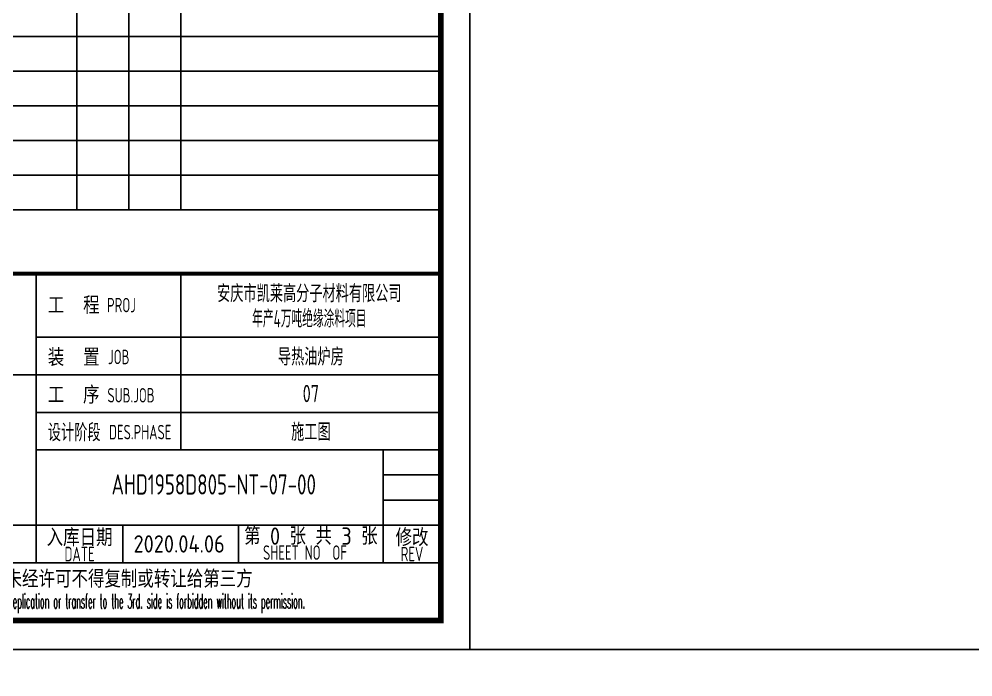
# Model space of a CAD drawing. Extents: x 5025702 to 7068445, y -422737 to 2032183.
# Drawn here: x 5038905 to 5055405, y -279812 to -268437 of the extents above; entities that cross this region are included whole.
import ezdxf
from ezdxf.enums import TextEntityAlignment as Align

# ---------------------------------------------------------------- set-up
doc = ezdxf.new("R2010")
doc.units = 0
doc.header["$LTSCALE"] = 1000
doc.header["$MEASUREMENT"] = 0
doc.layers.get('0').update_dxf_attribs({"linetype": 'CONTINUOUS'})
doc.layers.add('PUB_TITLE', color=4, linetype='CONTINUOUS')
doc.layers.add('TH_TITLE', color=7, linetype='CONTINUOUS')
doc.styles.add('AHD_TQ', font='sceie.shx', dxfattribs={"bigfont": 'sceic.shx'})
doc.styles.add('ECEC_TQ', font='txt_l.shx', dxfattribs={"bigfont": 'hztxt_l.shx'})
doc.styles.add('sceie', font='SCEIE', dxfattribs={"width": 0.75, "bigfont": 'SCEIC'})

msp = doc.modelspace()

# ---------------------------------------------------------------- linework, layer by layer
for p, q in [((5039202.1, -277837.3), (5039202.1, -272837.3)), ((5041702.1, -275887.3), (5041702.1, -272837.3)), ((5046202.1, -278837.3), (5046202.1, -272837.3)), ((5039202.1, -273937.3), (5046202.1, -273937.3)), ((5028202.1, -274587.3), (5039202.1, -274587.3)), ((5039202.1, -274587.3), (5046202.1, -274587.3)), ((5039202.1, -275237.3), (5046202.1, -275237.3)), ((5039202.1, -275887.3), (5046202.1, -275887.3)), ((5045202.1, -277837.3), (5045202.1, -275887.3)), ((5045202.1, -276320.7), (5046202.1, -276320.7)), ((5045202.1, -276754), (5046202.1, -276754)), ((5033702.1, -277187.3), (5046202.1, -277187.3)), ((5040702.1, -277837.3), (5040702.1, -277187.3)), ((5042702.1, -277837.3), (5042702.1, -277187.3)), ((5028202.1, -277837.3), (5046202.1, -277837.3)), ((5028202.1, -278837.3), (5046202.1, -278837.3))]:
    msp.add_line(p, q)
at = {"const_width": 70}
msp.add_lwpolyline([(5046202.1, -272837.3), (5028202.1, -272837.3)], dxfattribs=at)
at = {"layer": 'PUB_TITLE'}
for p, q in [((5039902.1, -251337.3), (5039902.1, -271737.3)), ((5041702.1, -251337.3), (5041702.1, -271737.3)), ((5040802.1, -252537.3), (5040802.1, -271737.3)), ((5028202.1, -268737.3), (5046202.1, -268737.3)), ((5028202.1, -269337.3), (5046202.1, -269337.3)), ((5028202.1, -269937.3), (5046202.1, -269937.3)), ((5028202.1, -270537.3), (5046202.1, -270537.3)), ((5028202.1, -271137.3), (5046202.1, -271137.3)), ((5028202.1, -271737.3), (5046202.1, -271737.3))]:
    msp.add_line(p, q, dxfattribs=at)
msp.add_lwpolyline([(5025702.1, -279337.3), (5046702.1, -279337.3), (5046702.1, -249637.3), (5025702.1, -249637.3)], close=True, dxfattribs=at)
at = {"layer": 'PUB_TITLE', "const_width": 100}
msp.add_lwpolyline([(5028202.1, -278837.3), (5046202.1, -278837.3), (5046202.1, -250137.3), (5028202.1, -250137.3)], close=True, dxfattribs=at)
at = {"layer": 'TH_TITLE'}
msp.add_lwpolyline([(5025707.2, -321337.3), (5085107.2, -321337.3), (5085107.2, -279337.3), (5025707.2, -279337.3)], close=True, dxfattribs=at)

# ---------------------------------------------------------------- texts
for s, height, style, width, p in [('安庆市凯莱高分子材料有限公司', 300, 'sceie', 0.8, (5043925.8, -273167.2)), ('年产4万吨绝缘涂料项目', 300, 'sceie', 0.65, (5043925.8, -273602.2)), ('导热油炉房', 300, 'sceie', 0.8, (5043952.1, -274262.3)), ('07', 300, 'sceie', 0.8, (5043952.1, -274912.3)), ('施工图', 300, 'sceie', 0.8, (5043952.1, -275562.3)), ('DATE', 250, 'AHD_TQ', 0.75, (5039952.1, -277687.3)), ('SHEET NO  OF  ', 250, 'AHD_TQ', 0.75, (5043952.1, -277662.3)), ('REV', 250, 'AHD_TQ', 0.75, (5045702.1, -277687.3)), ('The proprietary right of this document belongs to Anhui Huadong Chemical And Medical Engineering  Co.,Ltd.  and any replication or transfer to the 3rd. side is forbidden without its permission. ', 250, 'ECEC_TQ', 0.4, (5037202.1, -278537.3))]:
    msp.add_text(s, height=height, dxfattribs=dict(style=style, width=width)).set_placement(p, align=Align.MIDDLE)
at = {"style": 'AHD_TQ'}
for s, p in [('工  程 ', (5039402.1, -273537.3)), ('装  置 ', (5039402.1, -274437.3)), ('工  序 ', (5039402.1, -275087.3))]:
    msp.add_text(s, height=300, dxfattribs=at).set_placement(p)
for s, height, width, p in [('PROJ', 250, 0.75, (5040426.5, -273507.9)), ('JOB', 250, 0.75, (5040444.5, -274404.5)), ('SUB.JOB', 250, 0.75, (5040432.9, -275067.2)), ('设计阶段', 300, 0.8, (5039402.1, -275737.3)), ('DES.PHASE', 250, 0.75, (5040460.2, -275704))]:
    msp.add_text(s, height=height, dxfattribs=dict(at, width=width)).set_placement(p)
for s, p in [('入库日期', (5039952.1, -277387.3)), ('第 0 张 共 3 张', (5043952.1, -277362.3)), ('修改', (5045702.1, -277387.3)), ('本文件专有权属安徽华东化工医药工程有限责任公司所有,未经许可不得复制或转让给第三方', (5037202.1, -278137.3))]:
    msp.add_text(s, height=300, dxfattribs=at).set_placement(p, align=Align.MIDDLE)
at = {"style": 'sceie', "width": 0.8}
msp.add_attdef('AHD1958D805-NT-07-00', text='200320-02-040', height=350, dxfattribs=at).set_placement((5042272.9, -276483.6), align=Align.MIDDLE)
at = {"style": 'AHD_TQ'}
msp.add_attdef('2020.04.06', text='0', height=300, dxfattribs=at).set_placement((5041674.2, -277512.3), align=Align.MIDDLE)

doc.saveas('drawing.dxf')
